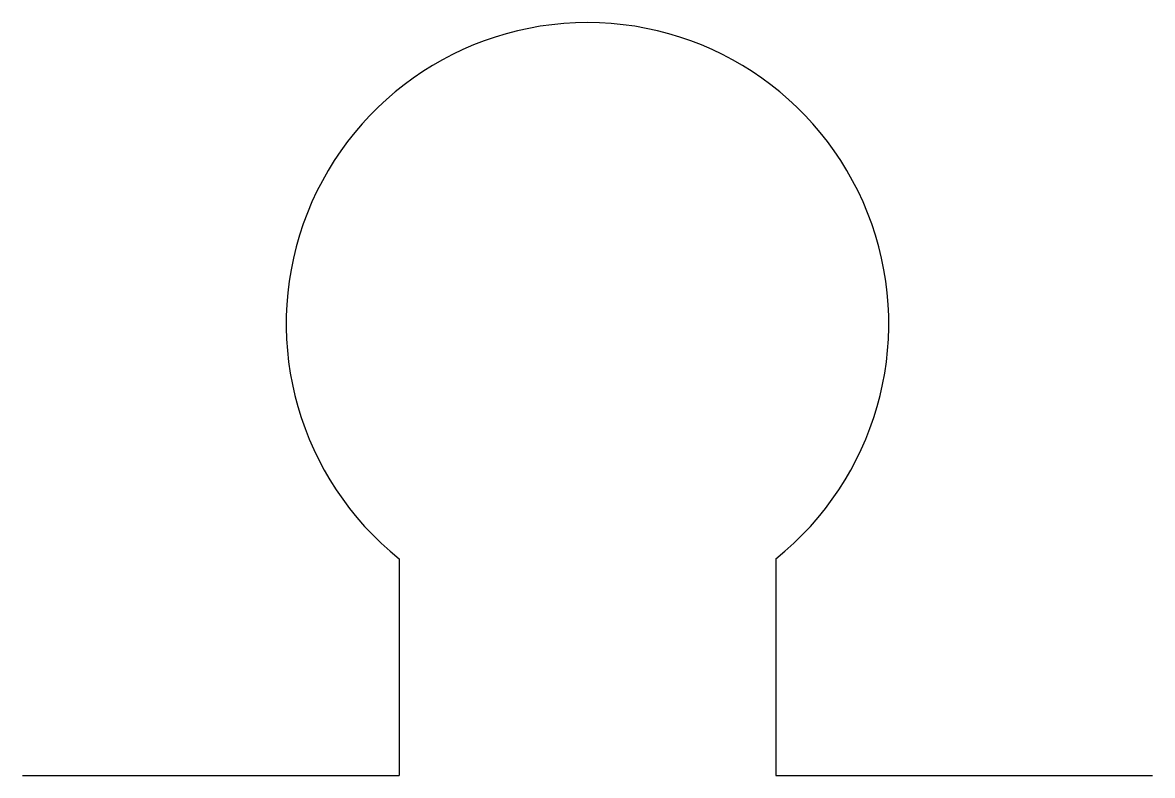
# Model space of a CAD drawing. Extents: x 34 to 49, y -10 to 70.
# Drawn here: x 34 to 49, y 60 to 70 of the extents above.
import ezdxf

# ---------------------------------------------------------------- set-up
doc = ezdxf.new("R2010")
doc.units = 0
doc.header["$MEASUREMENT"] = 0
doc.layers.get('0').update_dxf_attribs({"linetype": 'CONTINUOUS'})

msp = doc.modelspace()

# ---------------------------------------------------------------- linework, layer by layer
for p, q in [((39, 62.878), (39, 60)), ((44, 62.878), (44, 60)), ((34, 60), (39, 60)), ((44, 60), (49, 60))]:
    msp.add_line(p, q)
msp.add_arc((41.5, 66), 4, 308.6822, 231.3178)

doc.saveas('drawing.dxf')
